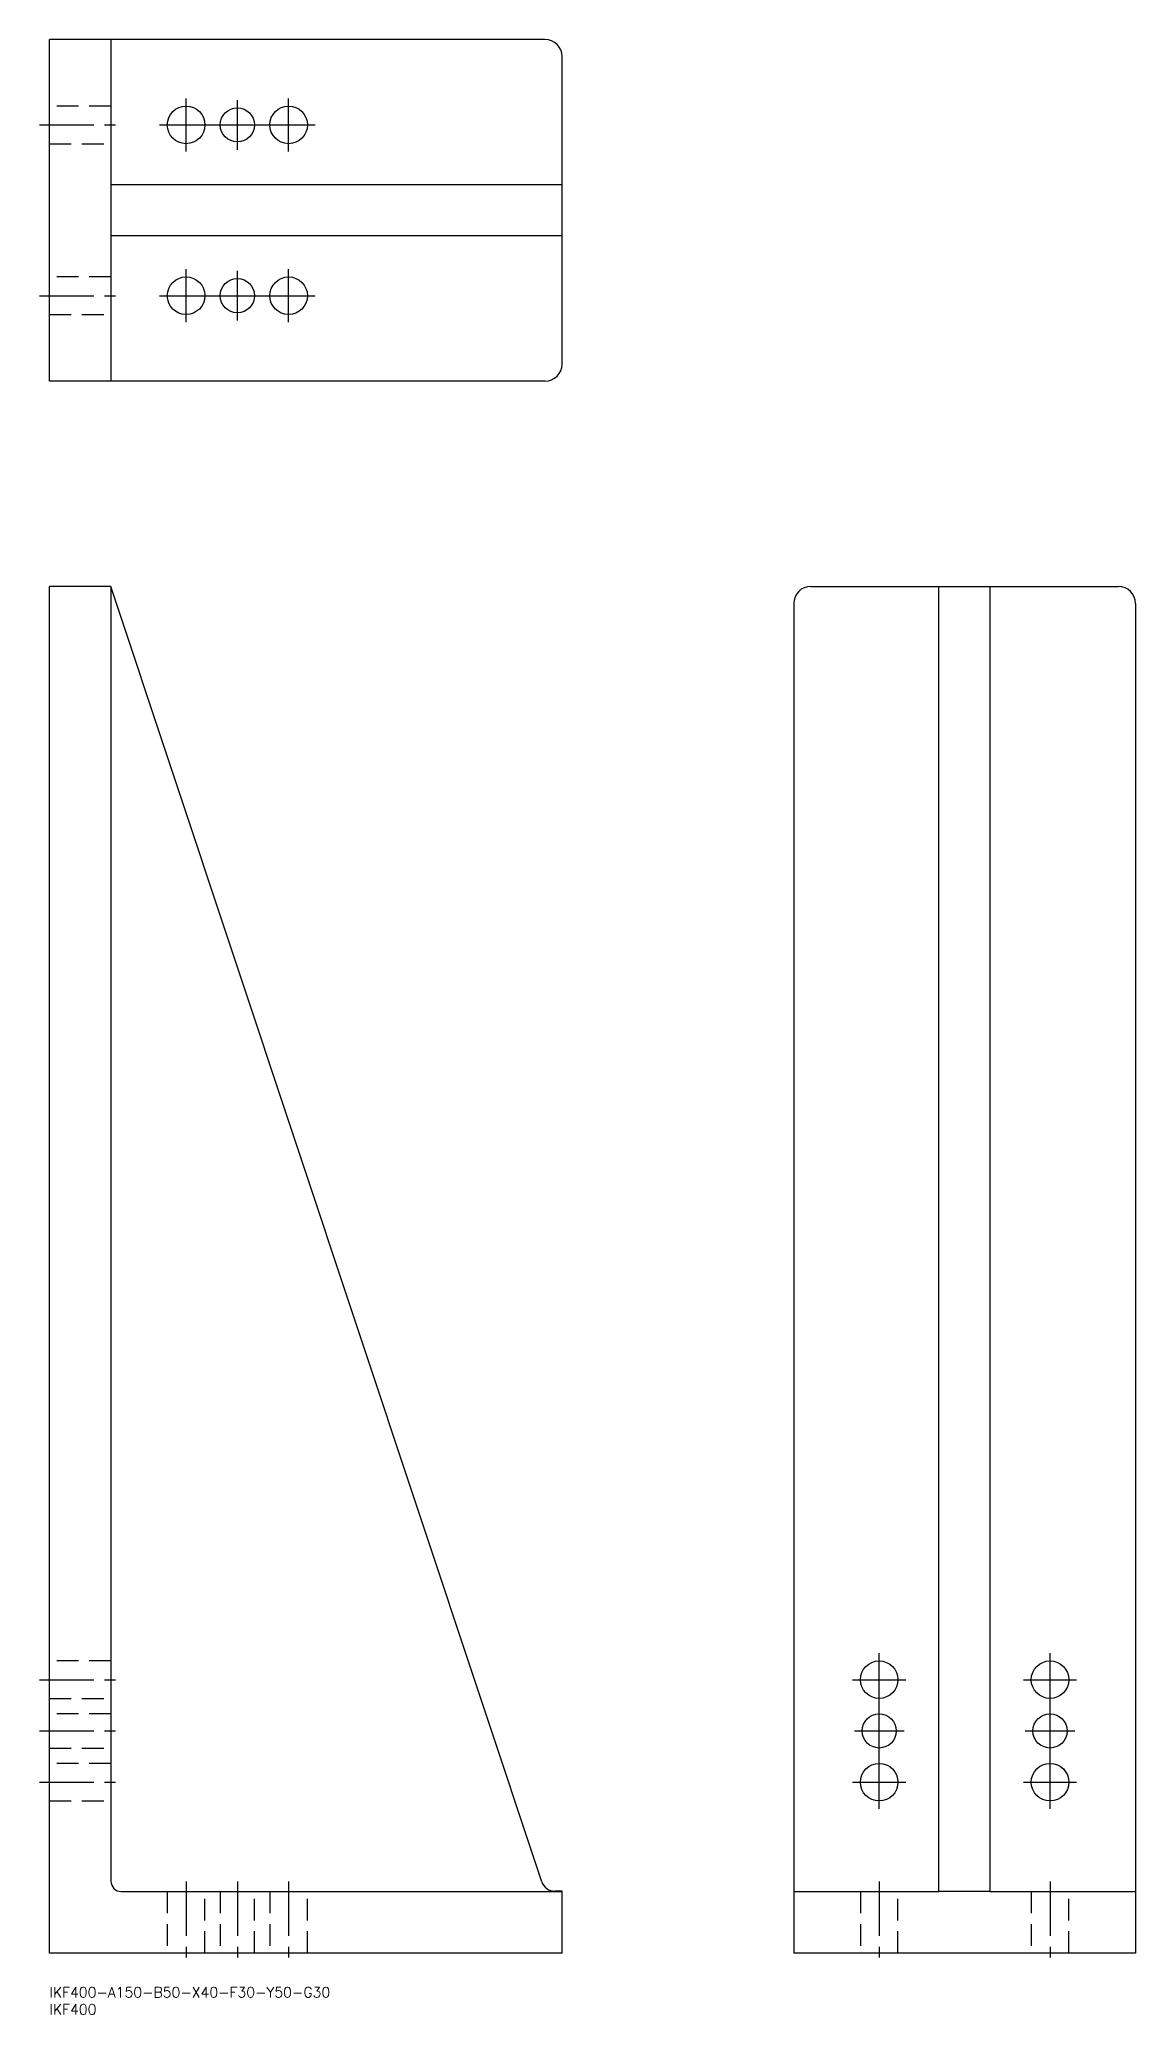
# Model space of a CAD drawing. Extents: x -3 to 318, y -8 to 570.
import ezdxf

# ---------------------------------------------------------------- set-up
doc = ezdxf.new("R2010")
doc.units = 0
doc.header["$LTSCALE"] = 0.5
doc.linetypes.add('CENTER', pattern=[50.8, 31.75, -6.35, 6.35, -6.35])
doc.linetypes.add('DASHED', pattern=[19.05, 12.7, -6.35])
for name, color, linetype in [('MSM_CENTER', 1, 'CENTER'), ('MSM_CONTINUOUS', 7, 'CONTINUOUS'), ('MSM_DASHED', 4, 'DASHED'), ('MSM_PART_NUMBER', 7, 'CONTINUOUS')]:
    doc.layers.add(name, color=color, linetype=linetype)
doc.styles.get("Standard").update_dxf_attribs({"font": 'txt.shx', "height": 3, "bigfont": 'bigfont.shx'})

# ---------------------------------------------------------------- blocks, each defined once
blk = doc.blocks.new('*U41')
at = {"layer": 'MSM_PART_NUMBER'}
blk.add_text('IKF400-A150-B50-X40-F30-Y50-G30', height=3, dxfattribs=at).set_placement((0, -3))
blk = doc.blocks.new('*U42')
at = {"layer": 'MSM_PART_NUMBER'}
blk.add_text('IKF400', height=3, dxfattribs=at).set_placement((0, -8))

msp = doc.modelspace()

# ---------------------------------------------------------------- linework, layer by layer
at = {"layer": 'MSM_CENTER'}
for p, q in [((40, 537.29), (40, 552.84)), ((55, 537.79), (55, 552.34)), ((70, 537.29), (70, 552.84)), ((-2.9, 545.07), (20.9, 545.07)), ((32.23, 545.07), (47.77, 545.07)), ((47.73, 545.07), (62.27, 545.07)), ((62.23, 545.07), (77.78, 545.07)), ((40, 487.29), (40, 502.84)), ((55, 487.79), (55, 502.34)), ((70, 487.29), (70, 502.84)), ((-2.9, 495.07), (20.9, 495.07)), ((32.23, 495.07), (47.77, 495.07)), ((47.73, 495.07), (62.27, 495.07)), ((62.23, 495.07), (77.78, 495.07)), ((242.81, 82.22), (242.81, 97.78)), ((292.81, 82.22), (292.81, 97.78)), ((-2.9, 90), (20.9, 90)), ((235.04, 90), (250.59, 90)), ((285.04, 90), (300.59, 90)), ((242.81, 67.72), (242.81, 82.28)), ((292.81, 67.72), (292.81, 82.28)), ((-2.9, 75), (20.9, 75)), ((235.54, 75), (250.09, 75)), ((285.54, 75), (300.09, 75)), ((242.81, 52.22), (242.81, 67.78)), ((292.81, 52.22), (292.81, 67.78)), ((-2.9, 60), (20.9, 60)), ((235.04, 60), (250.59, 60)), ((285.04, 60), (300.59, 60)), ((40, 30.9), (40, 7.1)), ((55, 30.9), (55, 7.1)), ((70, 30.9), (70, 7.1)), ((242.81, 30.9), (242.81, 7.1)), ((292.81, 30.9), (292.81, 7.1))]:
    msp.add_line(p, q, dxfattribs=at)
at = {"layer": 'MSM_CONTINUOUS'}
for p, q in [((0, 470.07), (0, 570.07)), ((145, 570.07), (0, 570.07)), ((18, 570.07), (18, 470.07)), ((150, 475.07), (150, 565.07)), ((150, 527.57), (18, 527.57)), ((150, 512.57), (18, 512.57)), ((145, 470.07), (0, 470.07)), ((0, 10), (0, 410)), ((18, 410), (0, 410)), ((144.06, 30.84), (18, 410)), ((18, 410), (18, 31)), ((217.81, 405), (217.81, 10)), ((222.81, 410), (312.81, 410)), ((260.31, 28), (260.31, 410)), ((275.31, 28), (275.31, 410)), ((317.81, 405), (317.81, 10)), ((21, 28), (150, 28)), ((150, 28.1), (147.85, 28.1)), ((150, 10), (150, 28.1)), ((217.81, 28), (260.31, 28)), ((260.31, 28.1), (275.31, 28.1)), ((275.31, 28), (317.81, 28)), ((150, 10), (0, 10)), ((317.81, 10), (217.81, 10))]:
    msp.add_line(p, q, dxfattribs=at)
for centre, radius in [((40, 545.07), 5.5), ((55, 545.07), 5), ((70, 545.07), 5.5), ((40, 495.07), 5.5), ((55, 495.07), 5), ((70, 495.07), 5.5), ((242.81, 90), 5.5), ((292.81, 90), 5.5), ((242.81, 75), 5), ((292.81, 75), 5), ((242.81, 60), 5.5), ((292.81, 60), 5.5)]:
    msp.add_circle(centre, radius, dxfattribs=at)
for centre, radius, start, end in [((145, 565.07), 5, 0, 90), ((145, 475.07), 5, 270, 0), ((222.81, 405), 5, 90, 180), ((312.81, 405), 5, 0, 90), ((21, 31), 3, 180, 270), ((147.85, 32.1), 4, 198.38994, 270)]:
    msp.add_arc(centre, radius, start, end, dxfattribs=at)
at = {"layer": 'MSM_DASHED'}
for p, q in [((18, 550.57), (0, 550.57)), ((0, 539.57), (18, 539.57)), ((18, 500.57), (0, 500.57)), ((0, 489.57), (18, 489.57)), ((18, 95.5), (0, 95.5)), ((0, 84.5), (18, 84.5)), ((18, 80), (0, 80)), ((0, 70), (18, 70)), ((18, 65.5), (0, 65.5)), ((0, 54.5), (18, 54.5)), ((34.5, 28), (34.5, 10)), ((45.5, 10), (45.5, 28)), ((50, 28), (50, 10)), ((60, 10), (60, 28)), ((64.5, 28), (64.5, 10)), ((75.5, 10), (75.5, 28)), ((237.31, 28), (237.31, 10)), ((248.31, 10), (248.31, 28)), ((287.31, 28), (287.31, 10)), ((298.31, 10), (298.31, 28))]:
    msp.add_line(p, q, dxfattribs=at)

# ---------------------------------------------------------------- block references
at = {"layer": 'MSM_CONTINUOUS'}
for name in ['*U41', '*U42']:
    msp.add_blockref(name, (0, 0), dxfattribs=at)

doc.saveas('drawing.dxf')
